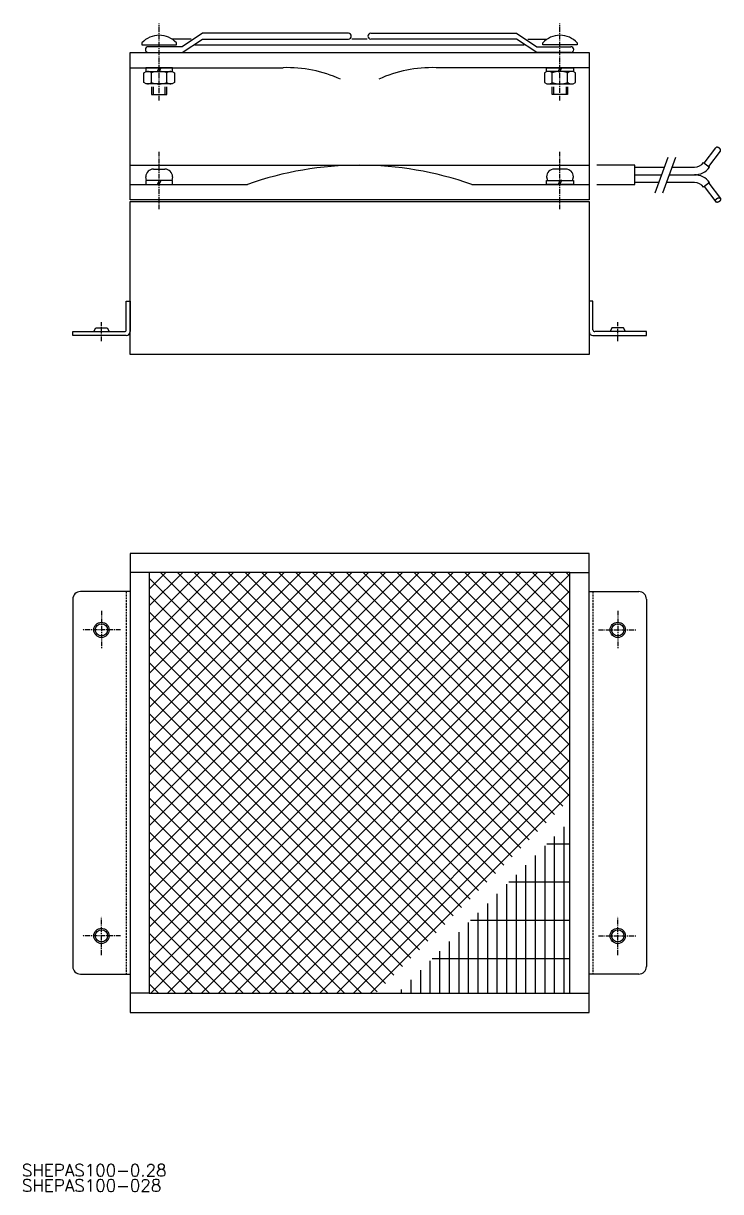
# Model space of a CAD drawing. Extents: x -49 to 460, y -37 to 269.
# Drawn here: x -49.5 to 132.8, y -36.5 to 268.9 of the extents above; entities that cross this region are included whole.
import ezdxf

# ---------------------------------------------------------------- set-up
doc = ezdxf.new("R2010")
doc.units = 0
doc.linetypes.add('CENTER', pattern=[2, 1.25, -0.25, 0.25, -0.25])
doc.linetypes.add('DASHED', pattern=[0.75, 0.5, -0.25])
doc.layers.get('0').update_dxf_attribs({"linetype": 'CONTINUOUS'})
doc.styles.get("Standard").update_dxf_attribs({"font": 'txt.shx', "bigfont": 'extfont2.shx'})

msp = doc.modelspace()

# ---------------------------------------------------------------- linework, layer by layer
at = {"color": 1, "linetype": 'CENTER'}
for p, q in [((-13.96, 248.7), (-13.96, 268.9)), ((90.84, 248.7), (90.84, 268.9)), ((-13.96, 220.3), (-13.96, 235.3)), ((90.84, 220.3), (90.84, 235.3)), ((-29.06, 185.8), (-29.06, 190.8)), ((105.94, 185.8), (105.94, 190.8)), ((-29.06, 115.34), (-29.06, 105.34)), ((105.94, 115.34), (105.94, 105.34)), ((-24.06, 110.34), (-34.06, 110.34)), ((100.94, 110.34), (110.94, 110.34)), ((-29.06, 25.34), (-29.06, 35.34)), ((105.94, 25.34), (105.94, 35.34)), ((-24.06, 30.34), (-34.06, 30.34)), ((100.94, 30.34), (110.94, 30.34))]:
    msp.add_line(p, q, dxfattribs=at)
at = {"color": 3}
for p, q in [((-2.61, 266.3), (-7.94, 262.8)), ((35.52, 266.3), (-2.61, 266.3)), ((41.36, 266.3), (79.49, 266.3)), ((79.49, 266.3), (84.81, 262.8)), ((-18.46, 263.8), (-18.46, 263.3)), ((-18.46, 263.3), (-9.46, 263.3)), ((-7.94, 262.8), (-16.81, 262.8)), ((-5.56, 264.8), (-10.56, 264.8)), ((-9.46, 263.3), (-9.46, 263.8)), ((-7.94, 261.3), (-2.61, 264.8)), ((-4.63, 263.3), (81.44, 263.3)), ((-2.61, 264.8), (35.52, 264.8)), ((40.44, 264.8), (36.44, 264.8)), ((79.49, 264.8), (41.36, 264.8)), ((84.81, 261.3), (79.49, 264.8)), ((82.44, 264.8), (87.44, 264.8)), ((84.81, 262.8), (93.69, 262.8)), ((86.34, 263.3), (86.34, 263.8)), ((95.34, 263.3), (86.34, 263.3)), ((95.34, 263.8), (95.34, 263.3)), ((-16.81, 261.3), (-7.94, 261.3)), ((93.69, 261.3), (84.81, 261.3)), ((-21.56, 257.3), (18.44, 257.3)), ((-10.46, 257.3), (-17.46, 257.3)), ((-17.46, 257.3), (-17.46, 256.3)), ((-13.96, 257.3), (-14.46, 256.3)), ((-13.96, 256.3), (-13.46, 257.3)), ((-13.46, 257.3), (-13.96, 257.3)), ((-10.46, 256.3), (-10.46, 257.3)), ((98.44, 257.3), (58.44, 257.3)), ((87.34, 256.3), (87.34, 257.3)), ((87.34, 257.3), (94.34, 257.3)), ((90.84, 257.3), (90.34, 256.3)), ((90.84, 256.3), (91.34, 257.3)), ((91.34, 257.3), (90.84, 257.3)), ((94.34, 257.3), (94.34, 256.3)), ((-18, 255.95), (-17.4, 256.3)), ((-18, 253.45), (-18, 255.95)), ((-17.46, 256.3), (-10.46, 256.3)), ((-17.4, 256.3), (-13.96, 256.3)), ((-15.96, 253.44), (-15.96, 255.95)), ((-14.46, 256.3), (-13.96, 256.3)), ((-13.96, 256.3), (-10.53, 256.3)), ((-11.96, 253.44), (-11.96, 255.95)), ((-10.53, 256.3), (-9.92, 255.95)), ((-9.92, 255.95), (-9.92, 253.45)), ((87.4, 256.3), (86.8, 255.95)), ((86.8, 255.95), (86.8, 253.45)), ((94.34, 256.3), (87.34, 256.3)), ((90.84, 256.3), (87.4, 256.3)), ((88.84, 253.44), (88.84, 255.95)), ((90.34, 256.3), (90.84, 256.3)), ((94.27, 256.3), (90.84, 256.3)), ((92.84, 253.44), (92.84, 255.95)), ((94.88, 255.95), (94.27, 256.3)), ((94.88, 253.45), (94.88, 255.95)), ((-17.4, 253.1), (-18, 253.45)), ((-13.96, 253.1), (-17.4, 253.1)), ((-15.96, 252.3), (-15.96, 250.3)), ((-15.56, 252.3), (-15.56, 250.3)), ((-10.53, 253.1), (-13.96, 253.1)), ((-12.36, 250.3), (-12.36, 252.3)), ((-11.96, 250.3), (-11.96, 252.3)), ((-9.92, 253.45), (-10.53, 253.1)), ((86.8, 253.45), (87.4, 253.1)), ((87.4, 253.1), (90.84, 253.1)), ((88.84, 250.3), (88.84, 252.3)), ((89.24, 250.3), (89.24, 252.3)), ((90.84, 253.1), (94.27, 253.1)), ((92.44, 252.3), (92.44, 250.3)), ((92.84, 252.3), (92.84, 250.3)), ((94.27, 253.1), (94.88, 253.45)), ((-15.96, 250.3), (-11.96, 250.3)), ((-15.56, 250.3), (-12.36, 250.3)), ((92.84, 250.3), (88.84, 250.3)), ((92.44, 250.3), (89.24, 250.3)), ((128.58, 232.35), (131.58, 236.35)), ((129.78, 231.45), (132.78, 235.45)), ((115.73, 224.55), (119.15, 233.95)), ((117.73, 224.55), (121.15, 233.95)), ((128.38, 232.5), (129.98, 231.3)), ((-21.56, 231.8), (98.44, 231.8)), ((-15.46, 230.8), (-13.96, 230.8)), ((-13.96, 230.8), (-12.46, 230.8)), ((90.84, 230.8), (89.34, 230.8)), ((92.34, 230.8), (90.84, 230.8)), ((110.44, 231.8), (100.44, 231.8)), ((110.44, 226.8), (110.44, 231.8)), ((110.44, 231.3), (118.18, 231.3)), ((110.44, 229.3), (117.46, 229.3)), ((119.46, 229.3), (125.98, 229.3)), ((120.18, 231.3), (125.98, 231.3)), ((-21.56, 226.8), (9.1, 226.8)), ((-17.26, 227.8), (-17.46, 228.8)), ((-10.46, 227.8), (-17.46, 227.8)), ((-17.46, 227.8), (-17.46, 226.8)), ((-17.46, 226.8), (-10.46, 226.8)), ((-13.96, 227.8), (-17.26, 227.8)), ((-13.96, 227.8), (-14.46, 226.8)), ((-14.46, 226.8), (-13.96, 226.8)), ((-13.96, 226.8), (-13.46, 227.8)), ((-13.46, 227.8), (-13.96, 227.8)), ((-10.66, 227.8), (-13.96, 227.8)), ((-10.46, 228.8), (-10.66, 227.8)), ((-10.46, 226.8), (-10.46, 227.8)), ((67.78, 226.8), (98.44, 226.8)), ((87.34, 228.8), (87.54, 227.8)), ((87.34, 226.8), (87.34, 227.8)), ((87.34, 227.8), (94.34, 227.8)), ((94.34, 226.8), (87.34, 226.8)), ((87.54, 227.8), (90.84, 227.8)), ((90.84, 227.8), (90.34, 226.8)), ((90.34, 226.8), (90.84, 226.8)), ((90.84, 226.8), (91.34, 227.8)), ((91.34, 227.8), (90.84, 227.8)), ((90.84, 227.8), (94.14, 227.8)), ((94.14, 227.8), (94.34, 228.8)), ((94.34, 227.8), (94.34, 226.8)), ((100.44, 226.8), (110.44, 226.8)), ((116.73, 227.3), (110.44, 227.3)), ((125.98, 227.3), (118.73, 227.3)), ((129.98, 227.3), (128.38, 226.1)), ((128.58, 226.25), (131.58, 222.25)), ((129.78, 227.15), (132.78, 223.15)), ((-31.06, 188.3), (-30.56, 189.3)), ((-30.56, 189.3), (-27.56, 189.3)), ((-27.56, 189.3), (-27.06, 188.3)), ((104.44, 189.3), (103.94, 188.3)), ((107.44, 189.3), (104.44, 189.3)), ((107.94, 188.3), (107.44, 189.3)), ((-16.56, 125.34), (-21.56, 125.34)), ((-16.56, 121.01), (-12.23, 125.34)), ((-16.56, 116.59), (-7.81, 125.34)), ((-16.56, 112.17), (-3.39, 125.34)), ((-16.56, 107.75), (1.03, 125.34)), ((-16.56, 103.33), (5.45, 125.34)), ((-16.56, 98.91), (9.86, 125.34)), ((-16.56, 94.49), (14.28, 125.34)), ((-16.56, 90.07), (18.7, 125.34)), ((-16.56, 85.65), (23.12, 125.34)), ((-16.56, 81.23), (27.54, 125.34)), ((-16.56, 76.81), (31.96, 125.34)), ((-16.56, 72.39), (36.38, 125.34)), ((-16.56, 67.97), (40.8, 125.34)), ((-16.56, 63.56), (45.22, 125.34)), ((-16.56, 59.14), (49.64, 125.34)), ((-16.56, 54.72), (54.06, 125.34)), ((-16.56, 50.3), (58.48, 125.34)), ((-16.56, 45.88), (62.9, 125.34)), ((-16.56, 41.46), (67.32, 125.34)), ((-16.56, 37.04), (71.74, 125.34)), ((-16.56, 32.62), (76.16, 125.34)), ((-16.56, 28.2), (80.58, 125.34)), ((-16.56, 23.78), (85, 125.34)), ((-16.56, 19.36), (89.41, 125.34)), ((69.53, 42.19), (-13.61, 125.34)), ((71.74, 44.4), (-9.19, 125.34)), ((73.95, 46.61), (-4.77, 125.34)), ((76.16, 48.82), (-0.35, 125.34)), ((78.37, 51.03), (4.07, 125.34)), ((80.58, 53.24), (8.49, 125.34)), ((82.79, 55.45), (12.91, 125.34)), ((85, 57.66), (17.33, 125.34)), ((87.21, 59.87), (21.74, 125.34)), ((89.42, 62.08), (26.16, 125.34)), ((91.63, 64.29), (30.58, 125.34)), ((93.44, 66.9), (35, 125.34)), ((93.44, 71.32), (39.42, 125.34)), ((93.44, 75.74), (43.84, 125.34)), ((93.44, 80.16), (48.26, 125.34)), ((93.44, 84.58), (52.68, 125.34)), ((93.44, 89), (57.1, 125.34)), ((93.44, 93.42), (61.52, 125.34)), ((93.44, 97.84), (65.94, 125.34)), ((93.44, 102.26), (70.36, 125.34)), ((93.44, 106.68), (74.78, 125.34)), ((93.44, 111.1), (79.2, 125.34)), ((93.44, 115.52), (83.62, 125.34)), ((93.44, 119.94), (88.04, 125.34)), ((93.44, 124.36), (92.46, 125.34)), ((93.44, 125.34), (98.44, 125.34)), ((67.33, 39.98), (-16.56, 123.87)), ((-16.17, 15.34), (93.44, 124.94)), ((65.12, 37.77), (-16.56, 119.45)), ((-11.75, 15.34), (93.44, 120.52)), ((-7.33, 15.34), (93.44, 116.1)), ((62.91, 35.56), (-16.56, 115.03)), ((60.7, 33.35), (-16.56, 110.61)), ((-2.91, 15.34), (93.44, 111.68)), ((1.51, 15.34), (93.44, 107.26)), ((58.49, 31.14), (-16.56, 106.19)), ((56.28, 28.93), (-16.56, 101.77)), ((5.93, 15.34), (93.44, 102.84)), ((10.35, 15.34), (93.44, 98.43)), ((54.07, 26.72), (-16.56, 97.35)), ((51.86, 24.51), (-16.56, 92.93)), ((14.77, 15.34), (93.44, 94.01)), ((19.19, 15.34), (93.44, 89.59)), ((49.65, 22.3), (-16.56, 88.51)), ((47.44, 20.1), (-16.56, 84.1)), ((23.61, 15.34), (93.44, 85.17)), ((45.23, 17.89), (-16.56, 79.68)), ((28.03, 15.34), (93.44, 80.75)), ((43.02, 15.68), (-16.56, 75.26)), ((32.45, 15.34), (93.44, 76.33)), ((38.94, 15.34), (-16.56, 70.84)), ((36.87, 15.34), (93.44, 71.91)), ((41.29, 15.34), (93.44, 67.49)), ((34.52, 15.34), (-16.56, 66.42)), ((30.1, 15.34), (-16.56, 62)), ((91.94, 15.34), (91.94, 58.84)), ((25.68, 15.34), (-16.56, 57.58)), ((89.44, 15.34), (89.44, 56.34)), ((21.26, 15.34), (-16.56, 53.16)), ((86.94, 15.34), (86.94, 53.84)), ((93.44, 54.34), (87.44, 54.34)), ((84.44, 15.34), (84.44, 51.34)), ((16.84, 15.34), (-16.56, 48.74)), ((79.44, 15.34), (79.44, 46.34)), ((81.94, 15.34), (81.94, 48.84)), ((12.42, 15.34), (-16.56, 44.32)), ((76.94, 15.34), (76.94, 43.84)), ((93.44, 44.34), (77.44, 44.34)), ((8, 15.34), (-16.56, 39.9)), ((74.44, 15.34), (74.44, 41.34)), ((71.94, 15.34), (71.94, 38.84)), ((3.58, 15.34), (-16.56, 35.48)), ((66.94, 15.34), (66.94, 33.84)), ((93.44, 34.34), (67.44, 34.34)), ((69.44, 15.34), (69.44, 36.34)), ((-0.84, 15.34), (-16.56, 31.06)), ((64.44, 15.34), (64.44, 31.34)), ((61.94, 15.34), (61.94, 28.84)), ((-5.26, 15.34), (-16.56, 26.64)), ((59.44, 15.34), (59.44, 26.34)), ((-9.68, 15.34), (-16.56, 22.22)), ((56.94, 15.34), (56.94, 23.84)), ((93.44, 24.34), (57.44, 24.34)), ((51.94, 15.34), (51.94, 18.84)), ((54.44, 15.34), (54.44, 21.34)), ((-16.56, 15.34), (-21.56, 15.34)), ((-14.1, 15.34), (-16.56, 17.8)), ((49.44, 15.34), (49.44, 16.34)), ((93.44, 15.34), (98.44, 15.34))]:
    msp.add_line(p, q, dxfattribs=at)
at = {"color": 7}
for p, q in [((-21.56, 261.3), (98.44, 261.3)), ((-21.56, 222.8), (-21.56, 261.3)), ((98.44, 261.3), (98.44, 222.8)), ((98.44, 222.8), (-21.56, 222.8)), ((-21.56, 182.3), (-21.56, 222.3)), ((-21.56, 222.3), (98.44, 222.3)), ((98.44, 222.3), (98.44, 182.3)), ((-22.56, 188.8), (-22.56, 196.3)), ((-22.56, 196.3), (-21.56, 196.3)), ((-21.56, 196.3), (-21.56, 188.3)), ((98.44, 196.3), (98.44, 188.3)), ((99.44, 196.3), (98.44, 196.3)), ((99.44, 188.8), (99.44, 196.3)), ((-36.56, 187.3), (-36.56, 188.3)), ((-36.56, 188.3), (-23.06, 188.3)), ((-22.56, 187.3), (-36.56, 187.3)), ((99.44, 187.3), (113.44, 187.3)), ((113.44, 188.3), (99.94, 188.3)), ((113.44, 187.3), (113.44, 188.3)), ((98.44, 182.3), (-21.56, 182.3)), ((98.44, 130.34), (-21.56, 130.34)), ((-21.56, 130.34), (-21.56, 10.34)), ((98.44, 10.34), (98.44, 130.34)), ((93.44, 125.34), (-16.56, 125.34)), ((-16.56, 125.34), (-16.56, 15.34)), ((93.44, 15.34), (93.44, 125.34)), ((-21.56, 120.34), (-34.56, 120.34)), ((98.44, 120.34), (111.44, 120.34)), ((-36.56, 118.34), (-36.56, 22.34)), ((113.44, 118.34), (113.44, 22.34)), ((-34.56, 20.34), (-21.56, 20.34)), ((111.44, 20.34), (98.44, 20.34)), ((-16.56, 15.34), (93.44, 15.34)), ((-21.56, 10.34), (98.44, 10.34))]:
    msp.add_line(p, q, dxfattribs=at)
at = {"color": 3, "linetype": 'DASHED'}
for p, q in [((-22.56, 120.34), (-22.56, 20.34)), ((99.44, 120.34), (99.44, 20.34))]:
    msp.add_line(p, q, dxfattribs=at)
at = {"color": 3}
for points in [[(132.78, 235.45, 0), (132.79, 235.46, 0), (132.79, 235.47, 0), (132.8, 235.48, 0), (132.81, 235.49, 0), (132.81, 235.5, 0), (132.82, 235.51, 0), (132.82, 235.52, 0), (132.82, 235.53, 0), (132.83, 235.55, 0), (132.83, 235.56, 0), (132.84, 235.57, 0), (132.84, 235.58, 0), (132.84, 235.59, 0), (132.84, 235.61, 0), (132.85, 235.62, 0), (132.85, 235.63, 0), (132.85, 235.65, 0), (132.85, 235.66, 0), (132.85, 235.68, 0), (132.85, 235.69, 0), (132.85, 235.7, 0), (132.85, 235.72, 0), (132.85, 235.73, 0), (132.84, 235.75, 0), (132.84, 235.76, 0), (132.84, 235.77, 0), (132.84, 235.79, 0), (132.83, 235.8, 0), (132.83, 235.82, 0), (132.82, 235.83, 0), (132.82, 235.85, 0), (132.81, 235.86, 0), (132.81, 235.88, 0), (132.8, 235.89, 0), (132.8, 235.91, 0), (132.79, 235.92, 0), (132.78, 235.94, 0), (132.78, 235.95, 0), (132.77, 235.97, 0), (132.76, 235.98, 0), (132.75, 235.99, 0), (132.74, 236.01, 0), (132.74, 236.02, 0), (132.73, 236.04, 0), (132.72, 236.05, 0), (132.71, 236.07, 0), (132.7, 236.08, 0), (132.69, 236.09, 0), (132.67, 236.11, 0), (132.66, 236.12, 0), (132.65, 236.14, 0), (132.64, 236.15, 0), (132.63, 236.16, 0), (132.62, 236.18, 0), (132.6, 236.19, 0), (132.59, 236.2, 0), (132.58, 236.21, 0), (132.56, 236.23, 0), (132.55, 236.24, 0), (132.54, 236.25, 0), (132.52, 236.26, 0), (132.51, 236.28, 0), (132.49, 236.29, 0), (132.48, 236.3, 0), (132.46, 236.31, 0), (132.45, 236.32, 0), (132.43, 236.33, 0), (132.42, 236.34, 0), (132.4, 236.35, 0), (132.39, 236.36, 0), (132.37, 236.37, 0), (132.36, 236.38, 0), (132.34, 236.39, 0), (132.32, 236.4, 0), (132.31, 236.4, 0), (132.29, 236.41, 0), (132.28, 236.42, 0), (132.26, 236.43, 0), (132.24, 236.43, 0), (132.23, 236.44, 0), (132.21, 236.44, 0), (132.19, 236.45, 0), (132.18, 236.46, 0), (132.16, 236.46, 0), (132.14, 236.47, 0), (132.13, 236.47, 0), (132.11, 236.48, 0), (132.09, 236.48, 0), (132.08, 236.48, 0), (132.06, 236.49, 0), (132.05, 236.49, 0), (132.03, 236.49, 0), (132.01, 236.49, 0), (132, 236.5, 0), (131.98, 236.5, 0), (131.97, 236.5, 0), (131.95, 236.5, 0), (131.94, 236.5, 0), (131.92, 236.5, 0), (131.91, 236.5, 0), (131.89, 236.5, 0), (131.88, 236.5, 0), (131.86, 236.5, 0), (131.85, 236.49, 0), (131.83, 236.49, 0), (131.82, 236.49, 0), (131.8, 236.49, 0), (131.79, 236.48, 0), (131.78, 236.48, 0), (131.76, 236.47, 0), (131.75, 236.47, 0), (131.74, 236.47, 0), (131.73, 236.46, 0), (131.72, 236.46, 0), (131.7, 236.45, 0), (131.69, 236.44, 0), (131.68, 236.44, 0), (131.67, 236.43, 0), (131.66, 236.42, 0), (131.65, 236.42, 0), (131.64, 236.41, 0), (131.63, 236.4, 0), (131.62, 236.39, 0), (131.61, 236.38, 0), (131.6, 236.38, 0), (131.59, 236.37, 0), (131.59, 236.36, 0), (131.58, 236.35, 0)], [(131.58, 222.25, 0), (131.56, 222.27, 0), (131.55, 222.29, 0), (131.54, 222.31, 0), (131.53, 222.33, 0), (131.52, 222.36, 0), (131.52, 222.38, 0), (131.51, 222.41, 0), (131.51, 222.44, 0), (131.51, 222.46, 0), (131.51, 222.49, 0), (131.51, 222.52, 0), (131.51, 222.54, 0), (131.52, 222.57, 0), (131.52, 222.6, 0), (131.53, 222.63, 0), (131.54, 222.66, 0), (131.55, 222.69, 0), (131.57, 222.72, 0), (131.58, 222.75, 0), (131.6, 222.78, 0), (131.61, 222.81, 0), (131.63, 222.84, 0), (131.65, 222.87, 0), (131.67, 222.9, 0), (131.69, 222.92, 0), (131.72, 222.95, 0), (131.74, 222.98, 0), (131.77, 223, 0), (131.79, 223.03, 0), (131.82, 223.05, 0), (131.85, 223.07, 0), (131.88, 223.1, 0), (131.91, 223.12, 0), (131.94, 223.14, 0), (131.97, 223.16, 0), (132, 223.18, 0), (132.03, 223.19, 0), (132.07, 223.21, 0), (132.1, 223.22, 0), (132.13, 223.24, 0), (132.16, 223.25, 0), (132.2, 223.26, 0), (132.23, 223.27, 0), (132.26, 223.28, 0), (132.29, 223.29, 0), (132.33, 223.29, 0), (132.36, 223.3, 0), (132.39, 223.3, 0), (132.42, 223.3, 0), (132.45, 223.3, 0), (132.48, 223.3, 0), (132.51, 223.29, 0), (132.54, 223.29, 0), (132.57, 223.28, 0), (132.59, 223.28, 0), (132.62, 223.27, 0), (132.64, 223.26, 0), (132.67, 223.24, 0), (132.69, 223.23, 0), (132.71, 223.22, 0), (132.73, 223.2, 0), (132.75, 223.18, 0), (132.76, 223.17, 0), (132.78, 223.15, 0), (132.79, 223.13, 0), (132.81, 223.11, 0), (132.82, 223.08, 0), (132.82, 223.06, 0), (132.83, 223.04, 0), (132.84, 223.01, 0), (132.84, 222.99, 0), (132.85, 222.96, 0), (132.85, 222.93, 0), (132.85, 222.91, 0), (132.85, 222.88, 0), (132.84, 222.85, 0), (132.84, 222.82, 0), (132.83, 222.79, 0), (132.82, 222.76, 0), (132.81, 222.73, 0), (132.8, 222.7, 0), (132.79, 222.67, 0), (132.78, 222.64, 0), (132.76, 222.62, 0), (132.74, 222.59, 0), (132.73, 222.56, 0), (132.71, 222.53, 0), (132.69, 222.5, 0), (132.66, 222.47, 0), (132.64, 222.44, 0), (132.62, 222.42, 0), (132.59, 222.39, 0), (132.56, 222.37, 0), (132.54, 222.34, 0), (132.51, 222.32, 0), (132.48, 222.3, 0), (132.45, 222.28, 0), (132.42, 222.25, 0), (132.39, 222.24, 0), (132.36, 222.22, 0), (132.32, 222.2, 0), (132.29, 222.18, 0), (132.26, 222.17, 0), (132.23, 222.16, 0), (132.19, 222.14, 0), (132.16, 222.13, 0), (132.13, 222.12, 0), (132.09, 222.12, 0), (132.06, 222.11, 0), (132.03, 222.1, 0), (132, 222.1, 0), (131.97, 222.1, 0), (131.94, 222.09, 0), (131.91, 222.1, 0), (131.88, 222.1, 0), (131.85, 222.1, 0), (131.82, 222.11, 0), (131.79, 222.11, 0), (131.76, 222.12, 0), (131.74, 222.13, 0), (131.72, 222.14, 0), (131.69, 222.15, 0), (131.67, 222.16, 0), (131.65, 222.18, 0), (131.63, 222.19, 0), (131.61, 222.21, 0), (131.59, 222.23, 0), (131.58, 222.25, 0)]]:
    msp.add_polyline3d(points, dxfattribs=at)
for centre in [(-29.06, 110.34), (105.94, 110.34), (-29.06, 30.34), (105.94, 30.34)]:
    msp.add_circle(centre, 2, dxfattribs=at)
at = {"color": 7}
for centre in [(-29.06, 110.34), (105.94, 110.34), (-29.06, 30.34), (105.94, 30.34)]:
    msp.add_circle(centre, 1.6, dxfattribs=at)
at = {"color": 3}
for centre, radius, start, end in [((-13.96, 259.73), 6.06, 42.075, 137.925), ((35.52, 265.55), 0.75, 270, 90), ((41.36, 265.55), 0.75, 90, 270), ((90.84, 259.73), 6.06, 42.075, 137.925), ((-16.81, 262.05), 0.75, 90, 270), ((93.69, 262.05), 0.75, 270, 90), ((19.7, 224.62), 32.7, 65.162, 92.2181), ((57.17, 224.62), 32.7, 87.7819, 114.838), ((-16.99, 254.67), 1.63, 51.7345, 90), ((-13.96, 250.3), 6, 90, 109.6813), ((-13.96, 250.3), 6, 70.3187, 90), ((-10.93, 254.67), 1.63, 90, 128.2655), ((87.81, 254.67), 1.63, 51.7345, 90), ((90.84, 250.3), 6, 90, 109.6813), ((90.84, 250.3), 6, 70.3187, 90), ((93.87, 254.67), 1.63, 90, 128.2655), ((-16.99, 254.73), 1.63, 270, 308.2655), ((-13.96, 259.1), 6, 250.3187, 270), ((-13.96, 259.1), 6, 270, 289.6813), ((-10.93, 254.73), 1.63, 231.7345, 270), ((87.81, 254.73), 1.63, 270, 308.2655), ((90.84, 259.1), 6, 250.3187, 270), ((90.84, 259.1), 6, 270, 289.6813), ((93.87, 254.73), 1.63, 231.7345, 270), ((125.98, 234.3), 3, 270, 323.1301), ((-15.46, 228.8), 2, 90, 180), ((-12.46, 228.8), 2, 0, 90), ((38.44, 143.2), 88.6, 70.6594, 109.3406), ((89.34, 228.8), 2, 90, 180), ((92.34, 228.8), 2, 0, 90), ((125.98, 234.3), 5, 270, 323.1301), ((125.98, 224.3), 5, 36.8699, 90), ((125.98, 224.3), 3, 36.8699, 90)]:
    msp.add_arc(centre, radius, start, end, dxfattribs=at)
at = {"color": 7}
for centre, radius, start, end in [((-23.06, 188.8), 0.5, 270, 0), ((-22.56, 188.3), 1, 270, 0), ((99.44, 188.3), 1, 180, 270), ((99.94, 188.8), 0.5, 180, 270), ((-34.56, 118.34), 2, 90, 180), ((111.44, 118.34), 2, 0, 90), ((-34.56, 22.34), 2, 180, 270), ((111.44, 22.34), 2, 270, 0)]:
    msp.add_arc(centre, radius, start, end, dxfattribs=at)

# ---------------------------------------------------------------- texts
at = {"color": 7, "linetype": 'CONTINUOUS'}
for s, p in [('SHEPAS100-0.28', (-49.88, -32.52)), ('SHEPAS100-028', (-49.88, -36.52))]:
    msp.add_text(s, height=3.2, dxfattribs=at).set_placement(p)

doc.saveas('drawing.dxf')
